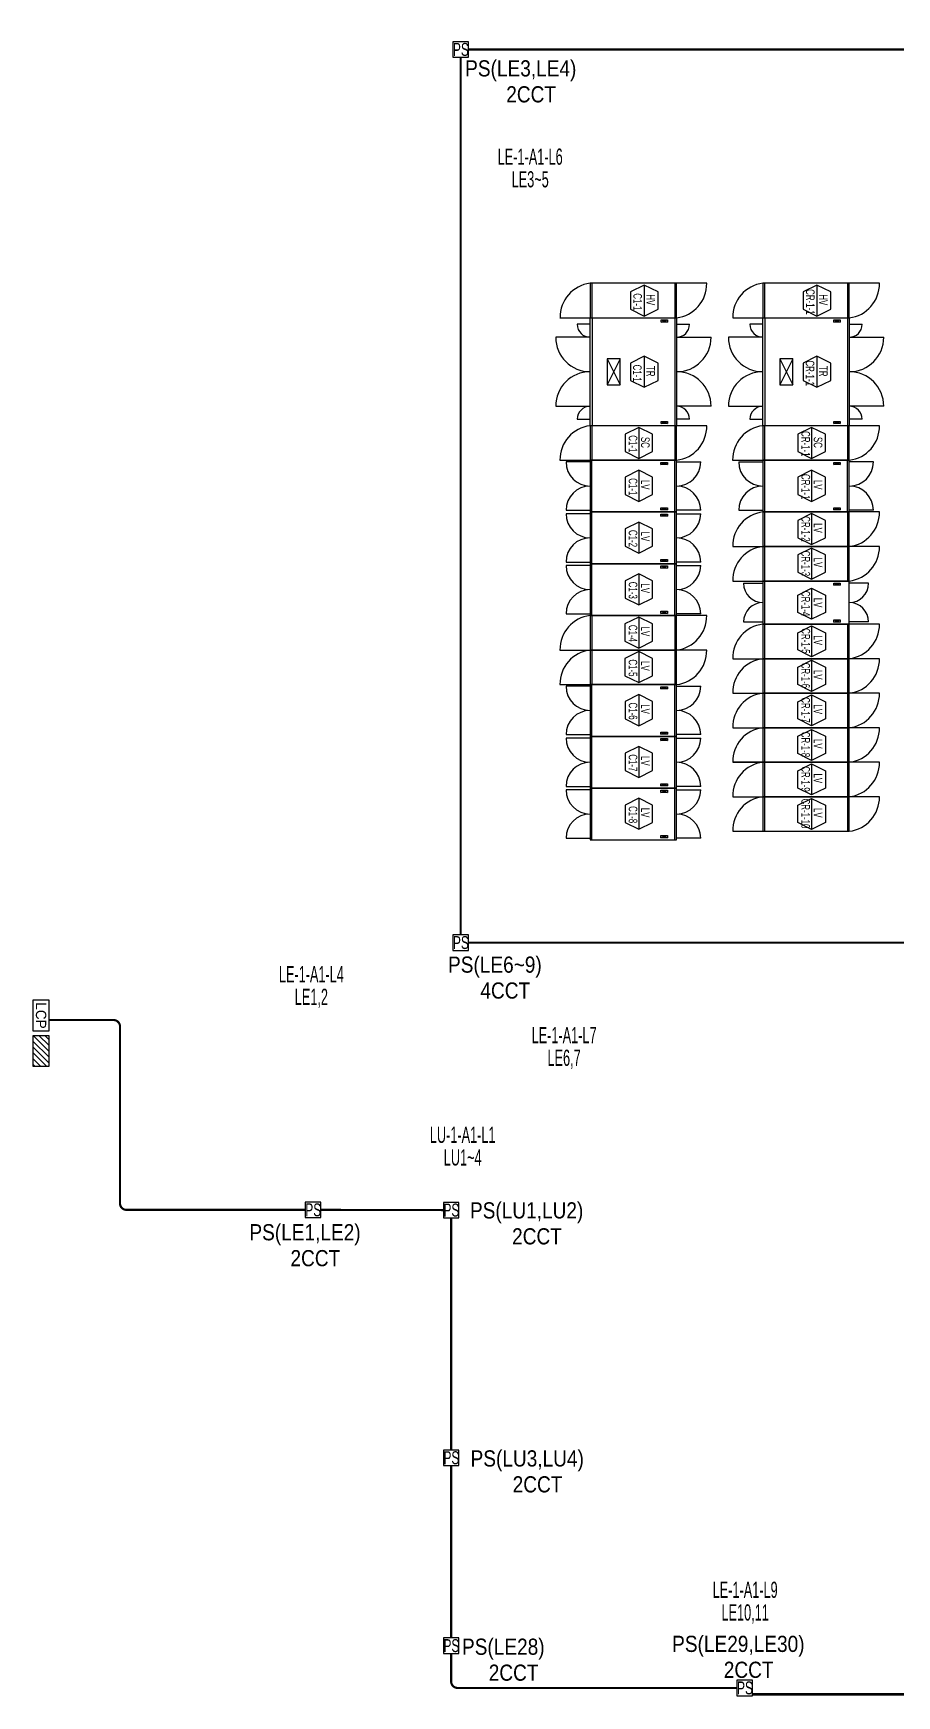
# Model space of a CAD drawing. Header units: millimetres. Extents: x 39625 to 501091, y -351975 to 836145.
# Drawn here: x 92454 to 112454, y -246531 to -207999 of the extents above; entities that cross this region are included whole.
import ezdxf
from ezdxf.enums import TextEntityAlignment as Align

# ---------------------------------------------------------------- set-up
doc = ezdxf.new("R2010")
doc.units = ezdxf.units.MM
doc.header["$LTSCALE"] = 150
doc.set_wipeout_variables(frame=1)
doc.linetypes.add('HIDDEN', pattern=[9.525, 6.35, -3.175])
for name, color, linetype in [('------01 Distribution Panel', 3, 'Continuous'), ('------02 Etc Panel', 3, 'Continuous'), ('------04 Lighting Switch', 2, 'Continuous'), ('-----30 Text', 2, 'Continuous'), ('-----33 Equipment', 8, 'Continuous')]:
    doc.layers.add(name, color=color, linetype=linetype)
doc.styles.add('ELEC', font='Dotum.ttf')

# ---------------------------------------------------------------- blocks, each defined once
blk = doc.blocks.new('12345')
at = {"layer": '-----33 Equipment'}
for p, q in [((357654, 142605), (357654, 141805)), ((359654, 142605), (357654, 142605)), ((357694, 142605), (357694, 141805)), ((359612, 142605), (359612, 141805)), ((359654, 141805), (359654, 142605)), ((360354, 142605), (359654, 142605)), ((361654, 142605), (361654, 141805)), ((363654, 142605), (361654, 142605)), ((361694, 142605), (361694, 141805)), ((363612, 142605), (363612, 141805)), ((363654, 141805), (363654, 142605)), ((364354, 142605), (363654, 142605)), ((358904, 142565), (358584, 142405)), ((358584, 142405), (358584, 142005)), ((358904, 142565), (358904, 141845)), ((359224, 142405), (358904, 142565)), ((359224, 142005), (359224, 142405)), ((362904, 142565), (362584, 142405)), ((362584, 142405), (362584, 142005)), ((362904, 142565), (362904, 141845)), ((363224, 142405), (362904, 142565)), ((363224, 142005), (363224, 142405)), ((356954, 141805), (357654, 141805)), ((357654, 141805), (359654, 141805)), ((357654, 139305), (357654, 141805)), ((357654, 141805), (359654, 141805)), ((357698, 141805), (357698, 139305)), ((358584, 142005), (358904, 141845)), ((358904, 141845), (359224, 142005)), ((359612, 141805), (359612, 139305)), ((359654, 141805), (359654, 139305)), ((360954, 141805), (361654, 141805)), ((361654, 141805), (363654, 141805)), ((361654, 139305), (361654, 141805)), ((361654, 141805), (363654, 141805)), ((361698, 141805), (361698, 139305)), ((362584, 142005), (362904, 141845)), ((362904, 141845), (363224, 142005)), ((363612, 141805), (363612, 139305)), ((363654, 141805), (363654, 139305)), ((357654, 141655), (357354, 141655)), ((359294, 141705), (359294, 141755)), ((359294, 141755), (359444, 141755)), ((359294, 141755), (359444, 141705)), ((359294, 141705), (359444, 141755)), ((359444, 141705), (359294, 141705)), ((359444, 141755), (359444, 141705)), ((359654, 141655), (359954, 141655)), ((361654, 141655), (361354, 141655)), ((363294, 141705), (363294, 141755)), ((363294, 141755), (363444, 141755)), ((363294, 141755), (363444, 141705)), ((363294, 141705), (363444, 141755)), ((363444, 141705), (363294, 141705)), ((363444, 141755), (363444, 141705)), ((363654, 141655), (363954, 141655)), ((357654, 141355), (356854, 141355)), ((359654, 141355), (360454, 141355)), ((361654, 141355), (360854, 141355)), ((363654, 141355), (364454, 141355)), ((358348, 140855), (358048, 140855)), ((358048, 140855), (358048, 140255)), ((358348, 140855), (358048, 140255)), ((358048, 140855), (358348, 140255)), ((358348, 140255), (358348, 140855)), ((358904, 140915), (358584, 140755)), ((358584, 140755), (358584, 140355)), ((358904, 140915), (358904, 140195)), ((359224, 140755), (358904, 140915)), ((359224, 140355), (359224, 140755)), ((362348, 140855), (362048, 140855)), ((362048, 140855), (362048, 140255)), ((362348, 140855), (362048, 140255)), ((362048, 140855), (362348, 140255)), ((362348, 140255), (362348, 140855)), ((362904, 140915), (362584, 140755)), ((362584, 140755), (362584, 140355)), ((362904, 140915), (362904, 140195)), ((363224, 140755), (362904, 140915)), ((363224, 140355), (363224, 140755)), ((358048, 140255), (358348, 140255)), ((358584, 140355), (358904, 140195)), ((358904, 140195), (359224, 140355)), ((362048, 140255), (362348, 140255)), ((362584, 140355), (362904, 140195)), ((362904, 140195), (363224, 140355)), ((356854, 139755), (357654, 139755)), ((360454, 139755), (359654, 139755)), ((360854, 139755), (361654, 139755)), ((364454, 139755), (363654, 139755)), ((357354, 139455), (357654, 139455)), ((357653, 139305), (357653, 138505)), ((359655, 139305), (357653, 139305)), ((359654, 139305), (357654, 139305)), ((357693, 139305), (357693, 138505)), ((358780, 139266), (358460, 139107)), ((358460, 139107), (358460, 138706)), ((358780, 139266), (358780, 138546)), ((359100, 139107), (358780, 139266)), ((359100, 138706), (359100, 139107)), ((359294, 139355), (359294, 139405)), ((359294, 139405), (359444, 139405)), ((359294, 139405), (359444, 139355)), ((359294, 139355), (359444, 139405)), ((359444, 139355), (359294, 139355)), ((359444, 139405), (359444, 139355)), ((359613, 139305), (359613, 138505)), ((359954, 139455), (359654, 139455)), ((359655, 138505), (359655, 139305)), ((360355, 139305), (359655, 139305)), ((361354, 139455), (361654, 139455)), ((361653, 139305), (361653, 138505)), ((363655, 139305), (361653, 139305)), ((363654, 139305), (361654, 139305)), ((361693, 139305), (361693, 138505)), ((362780, 139266), (362460, 139107)), ((362460, 139107), (362460, 138706)), ((362780, 139266), (362780, 138546)), ((363100, 139107), (362780, 139266)), ((363100, 138706), (363100, 139107)), ((363294, 139355), (363294, 139405)), ((363294, 139405), (363444, 139405)), ((363294, 139405), (363444, 139355)), ((363294, 139355), (363444, 139405)), ((363444, 139355), (363294, 139355)), ((363444, 139405), (363444, 139355)), ((363613, 139305), (363613, 138505)), ((363954, 139455), (363654, 139455)), ((363655, 138505), (363655, 139305)), ((364355, 139305), (363655, 139305)), ((356953, 138505), (357653, 138505)), ((357653, 138465), (357093, 138465)), ((357653, 138505), (359655, 138505)), ((359653, 138505), (357653, 138505)), ((357653, 138505), (357653, 137305)), ((357695, 137305), (357695, 138505)), ((358460, 138706), (358780, 138546)), ((358780, 138546), (359100, 138706)), ((359293, 138405), (359293, 138455)), ((359293, 138455), (359443, 138455)), ((359293, 138455), (359443, 138405)), ((359293, 138405), (359443, 138455)), ((359443, 138405), (359293, 138405)), ((359443, 138455), (359443, 138405)), ((359613, 137305), (359613, 138505)), ((359653, 137305), (359653, 138505)), ((359653, 138465), (360213, 138465)), ((360953, 138505), (361653, 138505)), ((361094, 138465), (361654, 138465)), ((361653, 138505), (363655, 138505)), ((363654, 138505), (361654, 138505)), ((361654, 138505), (361654, 137305)), ((361696, 137305), (361696, 138505)), ((362460, 138706), (362780, 138546)), ((362780, 138546), (363100, 138706)), ((363294, 138405), (363294, 138455)), ((363294, 138455), (363444, 138455)), ((363294, 138455), (363444, 138405)), ((363294, 138405), (363444, 138455)), ((363444, 138405), (363294, 138405)), ((363444, 138455), (363444, 138405)), ((363614, 137305), (363614, 138505)), ((363654, 137305), (363654, 138505)), ((364214, 138465), (363654, 138465)), ((358780, 138271), (358460, 138112)), ((358460, 138112), (358460, 137711)), ((358780, 138271), (358780, 137551)), ((359100, 138112), (358780, 138271)), ((359100, 137711), (359100, 138112)), ((362781, 138271), (362461, 138112)), ((362461, 138112), (362461, 137711)), ((362781, 138271), (362781, 137551)), ((363101, 138112), (362781, 138271)), ((363101, 137711), (363101, 138112)), ((358460, 137711), (358780, 137551)), ((358780, 137551), (359100, 137711)), ((362461, 137711), (362781, 137551)), ((362781, 137551), (363101, 137711)), ((357093, 137345), (357653, 137345)), ((357653, 137265), (357093, 137265)), ((357653, 137305), (359653, 137305)), ((359653, 137305), (357653, 137305)), ((357653, 137305), (357653, 136105)), ((357695, 136105), (357695, 137305)), ((359293, 137355), (359293, 137405)), ((359293, 137405), (359443, 137405)), ((359293, 137405), (359443, 137355)), ((359293, 137355), (359443, 137405)), ((359443, 137355), (359293, 137355)), ((359293, 137205), (359293, 137255)), ((359293, 137255), (359443, 137255)), ((359293, 137255), (359443, 137205)), ((359293, 137205), (359443, 137255)), ((359443, 137205), (359293, 137205)), ((359443, 137405), (359443, 137355)), ((359443, 137255), (359443, 137205)), ((359613, 136105), (359613, 137305)), ((360213, 137345), (359653, 137345)), ((359653, 136105), (359653, 137305)), ((359653, 137265), (360213, 137265)), ((360213, 137345), (360213, 137345)), ((361094, 137345), (361654, 137345)), ((361654, 137305), (363654, 137305)), ((361654, 137305), (361654, 136505)), ((363654, 137305), (361654, 137305)), ((361694, 137305), (361694, 136505)), ((362781, 137268), (362461, 137108)), ((362781, 137268), (362781, 136548)), ((363101, 137108), (362781, 137268)), ((363294, 137355), (363294, 137405)), ((363294, 137405), (363444, 137405)), ((363294, 137405), (363444, 137355)), ((363294, 137355), (363444, 137405)), ((363444, 137355), (363294, 137355)), ((363444, 137405), (363444, 137355)), ((363612, 137305), (363612, 136505)), ((364214, 137345), (363654, 137345)), ((363654, 136505), (363654, 137305)), ((364354, 137305), (363654, 137305)), ((358780, 137071), (358460, 136912)), ((358460, 136912), (358460, 136511)), ((358780, 137071), (358780, 136351)), ((359100, 136912), (358780, 137071)), ((359100, 136511), (359100, 136912)), ((362461, 137108), (362461, 136708)), ((363101, 136708), (363101, 137108)), ((358460, 136511), (358780, 136351)), ((358780, 136351), (359100, 136511)), ((360954, 136505), (361654, 136505)), ((361654, 136505), (361654, 135705)), ((363654, 136505), (361654, 136505)), ((361654, 136505), (363654, 136505)), ((361694, 136505), (361694, 135705)), ((362461, 136708), (362781, 136548)), ((362781, 136468), (362461, 136308)), ((362781, 136548), (363101, 136708)), ((362781, 136468), (362781, 135748)), ((363101, 136308), (362781, 136468)), ((363612, 136505), (363612, 135705)), ((363654, 135705), (363654, 136505)), ((364354, 136505), (363654, 136505)), ((357093, 136145), (357653, 136145)), ((357653, 136065), (357093, 136065)), ((357653, 136105), (359653, 136105)), ((359653, 136105), (357653, 136105)), ((357653, 136105), (357653, 134905)), ((357695, 134905), (357695, 136105)), ((359293, 136155), (359293, 136205)), ((359293, 136205), (359443, 136205)), ((359293, 136205), (359443, 136155)), ((359293, 136155), (359443, 136205)), ((359443, 136155), (359293, 136155)), ((359293, 136005), (359293, 136055)), ((359293, 136055), (359443, 136055)), ((359293, 136055), (359443, 136005)), ((359293, 136005), (359443, 136055)), ((359443, 136205), (359443, 136155)), ((359443, 136055), (359443, 136005)), ((359613, 134905), (359613, 136105)), ((360213, 136145), (359653, 136145)), ((359653, 134905), (359653, 136105)), ((359653, 136065), (360213, 136065)), ((360213, 136145), (360213, 136145)), ((362461, 136308), (362461, 135908)), ((363101, 135908), (363101, 136308)), ((358780, 135871), (358460, 135712)), ((358460, 135712), (358460, 135311)), ((358780, 135871), (358780, 135151)), ((359100, 135712), (358780, 135871)), ((359100, 135311), (359100, 135712)), ((359443, 136005), (359293, 136005)), ((360954, 135705), (361654, 135705)), ((361206, 135653), (361654, 135653)), ((361654, 135705), (363654, 135705)), ((363654, 135705), (361654, 135705)), ((361654, 135705), (361654, 134705)), ((361696, 134705), (361696, 135705)), ((362461, 135908), (362781, 135748)), ((362781, 135748), (363101, 135908)), ((363294, 135605), (363294, 135655)), ((363294, 135655), (363444, 135655)), ((363294, 135655), (363444, 135605)), ((363294, 135605), (363444, 135655)), ((363444, 135655), (363444, 135605)), ((363654, 134705), (363654, 135705)), ((364102, 135653), (363654, 135653)), ((358460, 135311), (358780, 135151)), ((358780, 135151), (359100, 135311)), ((362461, 135377), (362781, 135537)), ((362461, 134977), (362461, 135377)), ((362781, 135537), (362781, 134817)), ((362781, 135537), (363101, 135377)), ((363101, 135377), (363101, 134977)), ((363444, 135605), (363294, 135605)), ((357093, 134945), (357653, 134945)), ((357653, 134905), (359653, 134905)), ((357653, 134905), (357653, 134105)), ((359653, 134905), (357653, 134905)), ((357693, 134905), (357693, 134105)), ((358778, 134871), (358458, 134712)), ((358778, 134871), (358778, 134151)), ((359098, 134712), (358778, 134871)), ((359293, 134955), (359293, 135005)), ((359293, 135005), (359443, 135005)), ((359293, 135005), (359443, 134955)), ((359293, 134955), (359443, 135005)), ((359443, 134955), (359293, 134955)), ((359443, 135005), (359443, 134955)), ((359611, 134905), (359611, 134105)), ((360213, 134945), (359653, 134945)), ((359653, 134105), (359653, 134905)), ((360353, 134905), (359653, 134905)), ((360213, 134945), (360213, 134945)), ((362781, 134817), (362461, 134977)), ((363101, 134977), (362781, 134817)), ((358458, 134712), (358458, 134311)), ((359098, 134311), (359098, 134712)), ((361206, 134757), (361654, 134757)), ((361654, 134705), (363654, 134705)), ((361654, 134705), (361654, 133905)), ((363654, 134705), (361654, 134705)), ((361694, 134705), (361694, 133905)), ((362461, 134507), (362781, 134667)), ((362461, 134107), (362461, 134507)), ((362781, 134667), (362781, 133947)), ((362781, 134667), (363101, 134507)), ((363101, 134507), (363101, 134107)), ((363294, 134755), (363294, 134805)), ((363294, 134805), (363444, 134805)), ((363294, 134805), (363444, 134755)), ((363294, 134755), (363444, 134805)), ((363444, 134755), (363294, 134755)), ((363444, 134805), (363444, 134755)), ((363612, 134705), (363612, 133905)), ((364102, 134757), (363654, 134757)), ((363654, 133905), (363654, 134705)), ((364354, 134705), (363654, 134705)), ((356953, 134105), (357653, 134105)), ((357653, 134105), (359653, 134105)), ((357653, 134105), (357653, 133305)), ((359653, 134105), (357653, 134105)), ((357693, 134105), (357693, 133305)), ((358458, 134311), (358778, 134151)), ((358778, 134151), (359098, 134311)), ((359611, 134105), (359611, 133305)), ((359653, 133305), (359653, 134105)), ((360353, 134105), (359653, 134105)), ((362781, 133947), (362461, 134107)), ((363101, 134107), (362781, 133947)), ((358778, 134071), (358458, 133912)), ((358458, 133912), (358458, 133511)), ((358778, 134071), (358778, 133351)), ((359098, 133912), (358778, 134071)), ((359098, 133511), (359098, 133912)), ((360954, 133905), (361654, 133905)), ((361654, 133905), (363654, 133905)), ((361654, 133905), (361654, 133105)), ((363654, 133905), (361654, 133905)), ((361694, 133905), (361694, 133105)), ((362461, 133707), (362781, 133867)), ((362461, 133307), (362461, 133707)), ((362781, 133867), (362781, 133147)), ((362781, 133867), (363101, 133707)), ((363101, 133707), (363101, 133307)), ((363612, 133905), (363612, 133105)), ((363654, 133105), (363654, 133905)), ((364354, 133905), (363654, 133905)), ((358458, 133511), (358778, 133351)), ((358778, 133351), (359098, 133511)), ((356953, 133305), (357653, 133305)), ((357653, 133265), (357093, 133265)), ((357653, 133305), (359653, 133305)), ((359653, 133305), (357653, 133305)), ((357653, 133305), (357653, 132105)), ((357695, 132105), (357695, 133305)), ((358780, 133071), (358460, 132912)), ((358780, 133071), (358780, 132351)), ((359100, 132912), (358780, 133071)), ((359293, 133205), (359293, 133255)), ((359293, 133255), (359443, 133255)), ((359293, 133255), (359443, 133205)), ((359293, 133205), (359443, 133255)), ((359443, 133205), (359293, 133205)), ((359443, 133255), (359443, 133205)), ((359613, 132105), (359613, 133305)), ((359653, 132105), (359653, 133305)), ((359653, 133265), (360213, 133265)), ((360954, 133105), (361654, 133105)), ((361654, 133105), (363654, 133105)), ((361654, 133105), (361654, 132305)), ((363654, 133105), (361654, 133105)), ((361694, 133105), (361694, 132305)), ((362781, 133147), (362461, 133307)), ((362461, 132907), (362781, 133067)), ((363101, 133307), (362781, 133147)), ((362781, 133067), (362781, 132347)), ((362781, 133067), (363101, 132907)), ((363612, 133105), (363612, 132305)), ((363654, 132305), (363654, 133105)), ((364354, 133105), (363654, 133105)), ((358460, 132912), (358460, 132511)), ((359100, 132511), (359100, 132912)), ((362461, 132507), (362461, 132907)), ((363101, 132907), (363101, 132507)), ((358460, 132511), (358780, 132351)), ((358780, 132351), (359100, 132511)), ((359293, 132155), (359293, 132205)), ((359293, 132205), (359443, 132205)), ((359293, 132205), (359443, 132155)), ((359293, 132155), (359443, 132205)), ((359443, 132205), (359443, 132155)), ((360954, 132305), (361654, 132305)), ((361654, 132305), (363654, 132305)), ((361654, 132305), (361654, 131505)), ((363654, 132305), (361654, 132305)), ((361694, 132305), (361694, 131505)), ((362781, 132347), (362461, 132507)), ((362461, 132107), (362781, 132267)), ((363101, 132507), (362781, 132347)), ((362781, 132267), (362781, 131547)), ((362781, 132267), (363101, 132107)), ((363612, 132305), (363612, 131505)), ((363654, 131505), (363654, 132305)), ((364354, 132305), (363654, 132305)), ((357093, 132145), (357653, 132145)), ((357653, 132065), (357093, 132065)), ((357653, 132105), (359653, 132105)), ((359653, 132105), (357653, 132105)), ((357653, 132105), (357653, 130905)), ((357695, 130905), (357695, 132105)), ((358780, 131871), (358460, 131712)), ((358780, 131871), (358780, 131151)), ((359100, 131712), (358780, 131871)), ((359443, 132155), (359293, 132155)), ((359293, 132005), (359293, 132055)), ((359293, 132055), (359443, 132055)), ((359293, 132055), (359443, 132005)), ((359293, 132005), (359443, 132055)), ((359443, 132005), (359293, 132005)), ((359443, 132055), (359443, 132005)), ((359613, 130905), (359613, 132105)), ((360213, 132145), (359653, 132145)), ((359653, 130905), (359653, 132105)), ((359653, 132065), (360213, 132065)), ((360213, 132145), (360213, 132145)), ((362461, 131707), (362461, 132107)), ((363101, 132107), (363101, 131707)), ((358460, 131712), (358460, 131311)), ((359100, 131311), (359100, 131712)), ((360954, 131505), (361654, 131505)), ((361654, 131505), (360954, 131505)), ((361654, 131505), (363654, 131505)), ((361654, 131505), (361654, 131505)), ((361654, 131505), (361654, 130705)), ((363654, 131505), (361654, 131505)), ((361694, 131505), (361694, 130705)), ((362781, 131547), (362461, 131707)), ((362461, 131307), (362781, 131467)), ((363101, 131707), (362781, 131547)), ((362781, 131467), (362781, 130747)), ((362781, 131467), (363101, 131307)), ((363612, 131505), (363612, 130705)), ((363654, 130705), (363654, 131505)), ((364354, 131505), (363654, 131505)), ((358460, 131311), (358780, 131151)), ((358780, 131151), (359100, 131311)), ((362461, 130907), (362461, 131307)), ((363101, 131307), (363101, 130907)), ((357093, 130945), (357653, 130945)), ((357653, 130865), (357093, 130865)), ((357653, 130905), (359653, 130905)), ((359653, 130905), (357653, 130905)), ((357653, 130905), (357653, 129705)), ((357695, 129705), (357695, 130905)), ((358780, 130671), (358460, 130512)), ((358780, 130671), (358780, 129951)), ((359100, 130512), (358780, 130671)), ((359293, 130955), (359293, 131005)), ((359293, 131005), (359443, 131005)), ((359293, 131005), (359443, 130955)), ((359293, 130955), (359443, 131005)), ((359443, 130955), (359293, 130955)), ((359293, 130805), (359293, 130855)), ((359293, 130855), (359443, 130855)), ((359293, 130855), (359443, 130805)), ((359293, 130805), (359443, 130855)), ((359443, 130805), (359293, 130805)), ((359443, 131005), (359443, 130955)), ((359443, 130855), (359443, 130805)), ((359613, 129705), (359613, 130905)), ((360213, 130945), (359653, 130945)), ((359653, 129705), (359653, 130905)), ((359653, 130865), (360213, 130865)), ((360213, 130945), (360213, 130945)), ((360954, 130705), (361654, 130705)), ((361654, 130705), (363654, 130705)), ((361654, 130705), (361654, 129905)), ((363654, 130705), (361654, 130705)), ((361694, 130705), (361694, 129905)), ((362781, 130747), (362461, 130907)), ((362461, 130507), (362781, 130667)), ((363101, 130907), (362781, 130747)), ((362781, 130667), (362781, 129947)), ((362781, 130667), (363101, 130507)), ((363612, 130705), (363612, 129905)), ((363654, 129905), (363654, 130705)), ((364354, 130705), (363654, 130705)), ((358460, 130512), (358460, 130111)), ((359100, 130111), (359100, 130512)), ((362461, 130107), (362461, 130507)), ((363101, 130507), (363101, 130107)), ((358460, 130111), (358780, 129951)), ((358780, 129951), (359100, 130111)), ((360954, 129905), (361654, 129905)), ((361654, 129905), (363654, 129905)), ((362781, 129947), (362461, 130107)), ((363101, 130107), (362781, 129947)), ((357093, 129745), (357653, 129745)), ((357653, 129705), (359653, 129705)), ((359293, 129755), (359293, 129805)), ((359293, 129805), (359443, 129805)), ((359293, 129805), (359443, 129755)), ((359293, 129755), (359443, 129805)), ((359443, 129755), (359293, 129755)), ((359443, 129805), (359443, 129755)), ((360213, 129745), (359653, 129745)), ((360213, 129745), (360213, 129745))]:
    blk.add_line(p, q, dxfattribs=at)
for centre, radius, start, end in [((357745, 141819), 791, 96.6265, 181.0016), ((359562, 142591), 791, 276.6265, 1.0016), ((361745, 141819), 791, 96.6265, 181.0016), ((363562, 142591), 791, 276.6265, 1.0016), ((357654, 141655), 300, 180, 270), ((359654, 141655), 300, 270, 0), ((361654, 141655), 300, 180, 270), ((363654, 141655), 300, 270, 0), ((357654, 141355), 800, 180, 270), ((359654, 141355), 800, 270, 0), ((361654, 141355), 800, 180, 270), ((363654, 141355), 800, 270, 0), ((357654, 139755), 800, 90, 180), ((359654, 139755), 800, 0, 90), ((361654, 139755), 800, 90, 180), ((363654, 139755), 800, 0, 90), ((357654, 139455), 300, 90, 180), ((359654, 139455), 300, 0, 90), ((361654, 139455), 300, 90, 180), ((363654, 139455), 300, 0, 90), ((357744, 138519), 791, 96.6265, 181.0016), ((359563, 139291), 791, 276.6265, 1.0016), ((361744, 138519), 791, 96.6265, 181.0016), ((363563, 139291), 791, 276.6265, 1.0016), ((357653, 138465), 560, 180, 270), ((359653, 138465), 560, 270, 0), ((361654, 138465), 560, 180, 270), ((363654, 138465), 560, 270, 0), ((357653, 137345), 560, 90, 180), ((359653, 137345), 560, 0, 90), ((361654, 137345), 560, 90, 180), ((363654, 137345), 560, 0, 90), ((357653, 137265), 560, 180, 270), ((359653, 137265), 560, 270, 0), ((361745, 136519), 791, 96.6265, 181.0016), ((363562, 137291), 791, 276.6265, 1.0016), ((357653, 136145), 560, 90, 180), ((359653, 136145), 560, 0, 90), ((361745, 135719), 791, 96.6265, 181.0016), ((363562, 136491), 791, 276.6265, 1.0016), ((357653, 136065), 560, 180, 270), ((359653, 136065), 560, 270, 0), ((361654, 135653), 448, 180, 270), ((363654, 135653), 448, 270, 0), ((357653, 134945), 560, 90, 180), ((359653, 134945), 560, 0, 90), ((357744, 134119), 791, 96.6265, 181.0016), ((359561, 134891), 791, 276.6265, 1.0016), ((361654, 134757), 448, 90, 180), ((363654, 134757), 448, 0, 90), ((361745, 133919), 791, 96.6265, 181.0016), ((363562, 134691), 791, 276.6265, 1.0016), ((357744, 133319), 791, 96.6265, 181.0016), ((359561, 134091), 791, 276.6265, 1.0016), ((361745, 133119), 791, 96.6265, 181.0016), ((363562, 133891), 791, 276.6265, 1.0016), ((357653, 133265), 560, 180, 270), ((359653, 133265), 560, 270, 0), ((361745, 132319), 791, 96.6265, 181.0016), ((363562, 133091), 791, 276.6265, 1.0016), ((357653, 132145), 560, 90, 180), ((359653, 132145), 560, 0, 90), ((361745, 131519), 791, 96.6265, 181.0016), ((363562, 132291), 791, 276.6265, 1.0016), ((357653, 132065), 560, 180, 270), ((359653, 132065), 560, 270, 0), ((357653, 130945), 560, 90, 180), ((359653, 130945), 560, 0, 90), ((361745, 130719), 791, 96.6265, 181.0016), ((363562, 131491), 791, 276.6265, 1.0016), ((357653, 130865), 560, 180, 270), ((359653, 130865), 560, 270, 0), ((361745, 129919), 791, 96.6265, 181.0016), ((363562, 130691), 791, 276.6265, 1.0016), ((357653, 129745), 560, 90, 180), ((359653, 129745), 560, 0, 90)]:
    blk.add_arc(centre, radius, start, end, dxfattribs=at)
at = {"layer": '-----33 Equipment', "style": 'ELEC', "width": 0.7}
for s, p in [('C1-1', (358752, 142175)), ('HV', (359055, 142222)), ('CR-1-1', (362752, 142175)), ('HV', (363055, 142222)), ('C1-1', (358745, 140522)), ('TR', (359055, 140567)), ('CR-1-1', (362745, 140522)), ('TR', (363055, 140567)), ('CR-1-1', (362646, 138885)), ('C1-1', (358646, 138885)), ('SC', (358931, 138917)), ('SC', (362931, 138917)), ('C1-1', (358646, 137890)), ('LV', (358931, 137937)), ('CR-1-1', (362647, 137890)), ('LV', (362932, 137937)), ('CR-1-2', (362647, 136912)), ('C1-2', (358646, 136690)), ('LV', (358931, 136737)), ('LV', (362932, 136934)), ('CR-1-3', (362647, 136112)), ('LV', (362932, 136134)), ('C1-3', (358646, 135490)), ('LV', (358931, 135537)), ('CR-1-4', (362647, 135182)), ('LV', (362932, 135203)), ('C1-4', (358644, 134490)), ('LV', (358929, 134537)), ('CR-1-5', (362647, 134317)), ('LV', (362932, 134333)), ('C1-5', (358644, 133690)), ('LV', (358929, 133737)), ('CR-1-6', (362644, 133516)), ('LV', (362929, 133533)), ('CR-1-7', (362644, 132716)), ('C1-6', (358646, 132690)), ('LV', (358931, 132737)), ('LV', (362929, 132733)), ('CR-1-8', (362644, 131916)), ('LV', (362929, 131933)), ('C1-7', (358646, 131490)), ('LV', (358931, 131537)), ('CR-1-9', (362644, 131116)), ('LV', (362929, 131133)), ('CR-1-10', (362644, 130316)), ('C1-8', (358646, 130290)), ('LV', (358931, 130337)), ('LV', (362929, 130333))]:
    blk.add_text(s, height=200, rotation=270, dxfattribs=at).set_placement(p, align=Align.MIDDLE_CENTER)
blk = doc.blocks.new('ps')
blk.add_lwpolyline([(-79296, 80452), (-79751, 80452), (-79751, 79997), (-79296, 79997)], close=True)
at = {"style": 'ELEC', "width": 0.7}
blk.add_text('PS', height=379.2, dxfattribs=at).set_placement((-79517, 80226), align=Align.MIDDLE_CENTER)
blk = doc.blocks.new('A02')
h = blk.add_hatch()
h.set_pattern_fill('ANSI31', color=256, scale=25, style=0)
h.set_pattern_definition([(45, (-2000, -19200), (-56.1266, 56.1266), [])])
h.paths.add_polyline_path([(-300, 300), (-300, 0), (300, 0), (300, 300)])
blk.add_lwpolyline([(300, 0), (-300, 0), (-300, 300), (300, 300)], close=True)
blk = doc.blocks.new('A07')
blk.add_lwpolyline([(-300, 0), (-300, 300), (300, 300), (300, 0)], close=True)
at = {"style": 'ELEC'}
blk.add_text('LCP', height=200, dxfattribs=at).set_placement((0, 150), align=Align.MIDDLE)

msp = doc.modelspace()

# ---------------------------------------------------------------- linework, layer by layer
at = {"color": 30, "linetype": 'HIDDEN', "lineweight": -3, "ltscale": 0.2, "const_width": 50}
for points in [[(129833, -208024), (129833, -208225, -0.414214), (129683, -208375), (102533, -208375)], [(102534, -229075), (122924, -229075, 0.414214), (123074, -228925), (123074, -228475)], [(92814, -230870), (94313, -230870, -0.414214), (94463, -231020), (94463, -235120, 0.414204), (94613, -235270), (98754, -235270)], [(102133, -245550), (102133, -246200, 0.414214), (102283, -246350), (108754, -246350)]]:
    msp.add_lwpolyline(points, format="xyb", dxfattribs=at)
for points in [[(102353, -208555), (102353, -228895)], [(99113, -235270), (101954, -235275)], [(102133, -235455), (102133, -240835)], [(102133, -241195), (102133, -245190)], [(155394, -246491), (109113, -246491)], [(155394, -246506), (109113, -246506)]]:
    msp.add_lwpolyline(points, dxfattribs=at)

# ---------------------------------------------------------------- block references
at = {"layer": '------01 Distribution Panel', "xscale": 1.2, "yscale": 1.2, "zscale": 1.2, "rotation": 270}
msp.add_blockref('A02', (92454, -231585), dxfattribs=at)
at = {"layer": '------02 Etc Panel', "xscale": 1.2, "yscale": 1.2, "zscale": 1.2, "rotation": 270}
msp.add_blockref('A07', (92454, -230765), dxfattribs=at)
at = {"layer": '------04 Lighting Switch', "xscale": 0.790589613177827, "yscale": 0.790589613177827, "zscale": 0.790589613177827}
for p in [(165224, -271800), (165224, -292500), (161804, -298695), (165004, -298700), (165004, -304440), (165004, -308795), (171804, -309775)]:
    msp.add_blockref('ps', p, dxfattribs=at)
at = {"layer": '-----33 Equipment'}
msp.add_blockref('12345', (-252300, -356400), dxfattribs=at)

# ---------------------------------------------------------------- texts
at = {"layer": '-----30 Text', "style": 'ELEC', "width": 0.9}
for s, p in [('PS(LE3,LE4)', (103745, -208860)), ('2CCT', (103985, -209415)), ('PS(LE6~9)', (103146, -229632)), ('4CCT', (103386, -230186)), ('PS(LU1,LU2)', (103881, -235328, 0)), ('PS(LE1,LE2)', (98748, -235835, 0)), ('2CCT', (104121, -235883, 0)), ('2CCT', (98987, -236389, 0)), ('PS(LU3,LU4)', (103895, -241077, 0)), ('2CCT', (104134, -241631, 0)), ('PS(LE28)', (103341, -245441, 0)), ('PS(LE29,LE30)', (108785, -245375, 0)), ('2CCT', (103580, -245996, 0)), ('2CCT', (109024, -245929, 0))]:
    msp.add_text(s, height=375, dxfattribs=at).set_placement(p, align=Align.MIDDLE)

# ---------------------------------------------------------------- wipeouts: each hides what was drawn before it
at = {"color": 1}
for points in [[(102937, -211122), (104992, -211122), (104992, -210597), (102937, -210597)], [(97867, -230071), (99922, -230071), (99922, -229546), (97867, -229546)], [(101372, -233792), (103427, -233792), (103427, -233267), (101372, -233267)], [(107815, -244338), (110070, -244338), (110070, -243813), (107815, -243813)]]:
    msp.add_wipeout(points, dxfattribs=at)

# ---------------------------------------------------------------- next in the draw order: wipeouts: each hides what was drawn before it
for points in [[(102937, -211647), (104992, -211647), (104992, -211122), (102937, -211122)], [(97867, -230596), (99922, -230596), (99922, -230071), (97867, -230071)], [(103722, -231482), (105776, -231482), (105776, -230957), (103722, -230957)], [(101372, -234317), (103427, -234317), (103427, -233792), (101372, -233792)], [(107815, -244863), (110070, -244863), (110070, -244338), (107815, -244338)]]:
    msp.add_wipeout(points, dxfattribs=at)

# ---------------------------------------------------------------- next in the draw order: texts
at = {"style": 'ELEC', "width": 0.6}
for s, p in [('LE-1-A1-L6', (103964, -210859)), ('LE3~5', (103964, -211384)), ('LE-1-A1-L4', (98895, -229808)), ('LE1,2', (98895, -230333)), ('LU-1-A1-L1', (102400, -233529)), ('LU1~4', (102400, -234054)), ('LE-1-A1-L9', (108943, -244075)), ('LE10,11', (108943, -244600))]:
    msp.add_text(s, height=375, dxfattribs=at).set_placement(p, align=Align.MIDDLE_CENTER)

# ---------------------------------------------------------------- next in the draw order: wipeouts: each hides what was drawn before it
at = {"color": 1}
msp.add_wipeout([(103722, -232007), (105776, -232007), (105776, -231482), (103722, -231482)], dxfattribs=at)

# ---------------------------------------------------------------- next in the draw order: texts
at = {"style": 'ELEC', "width": 0.6}
for s, p in [('LE-1-A1-L7', (104749, -231220)), ('LE6,7', (104749, -231745))]:
    msp.add_text(s, height=375, dxfattribs=at).set_placement(p, align=Align.MIDDLE_CENTER)

doc.saveas('drawing.dxf')
